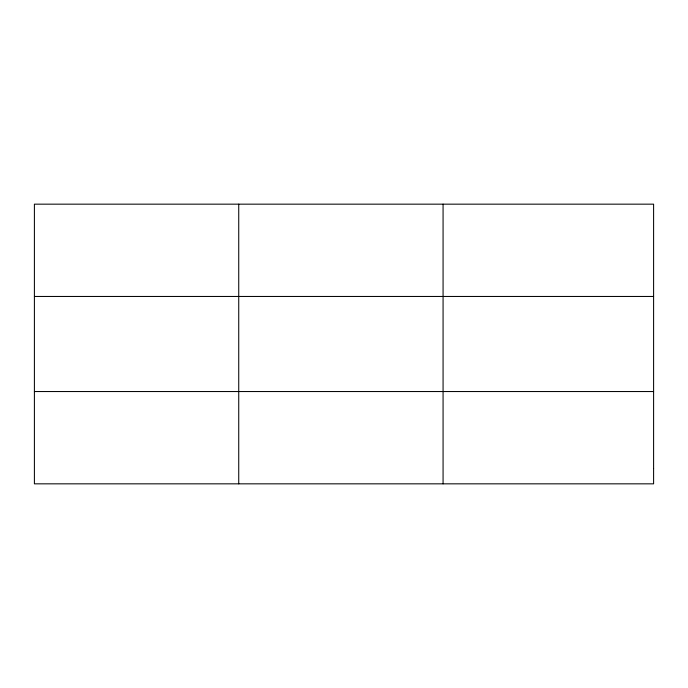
<?xml version="1.0" encoding="UTF-8"?>
<svg xmlns="http://www.w3.org/2000/svg" width="688" height="688" viewBox="0 0 688 688"><rect width="100%" height="100%" fill="white"/><g stroke="black" fill="none" stroke-linecap="round" stroke-linejoin="round"><path stroke-width="1.03" d="M238.736 204.164L238.736 483.836M443.072 204.164L443.072 483.836M34.4 296.459L653.6 296.459M34.4 391.541L653.6 391.541M653.6 468.451L653.6 483.836L34.4 483.836L34.4 204.164L653.6 204.164L653.6 468.451"/></g></svg>
